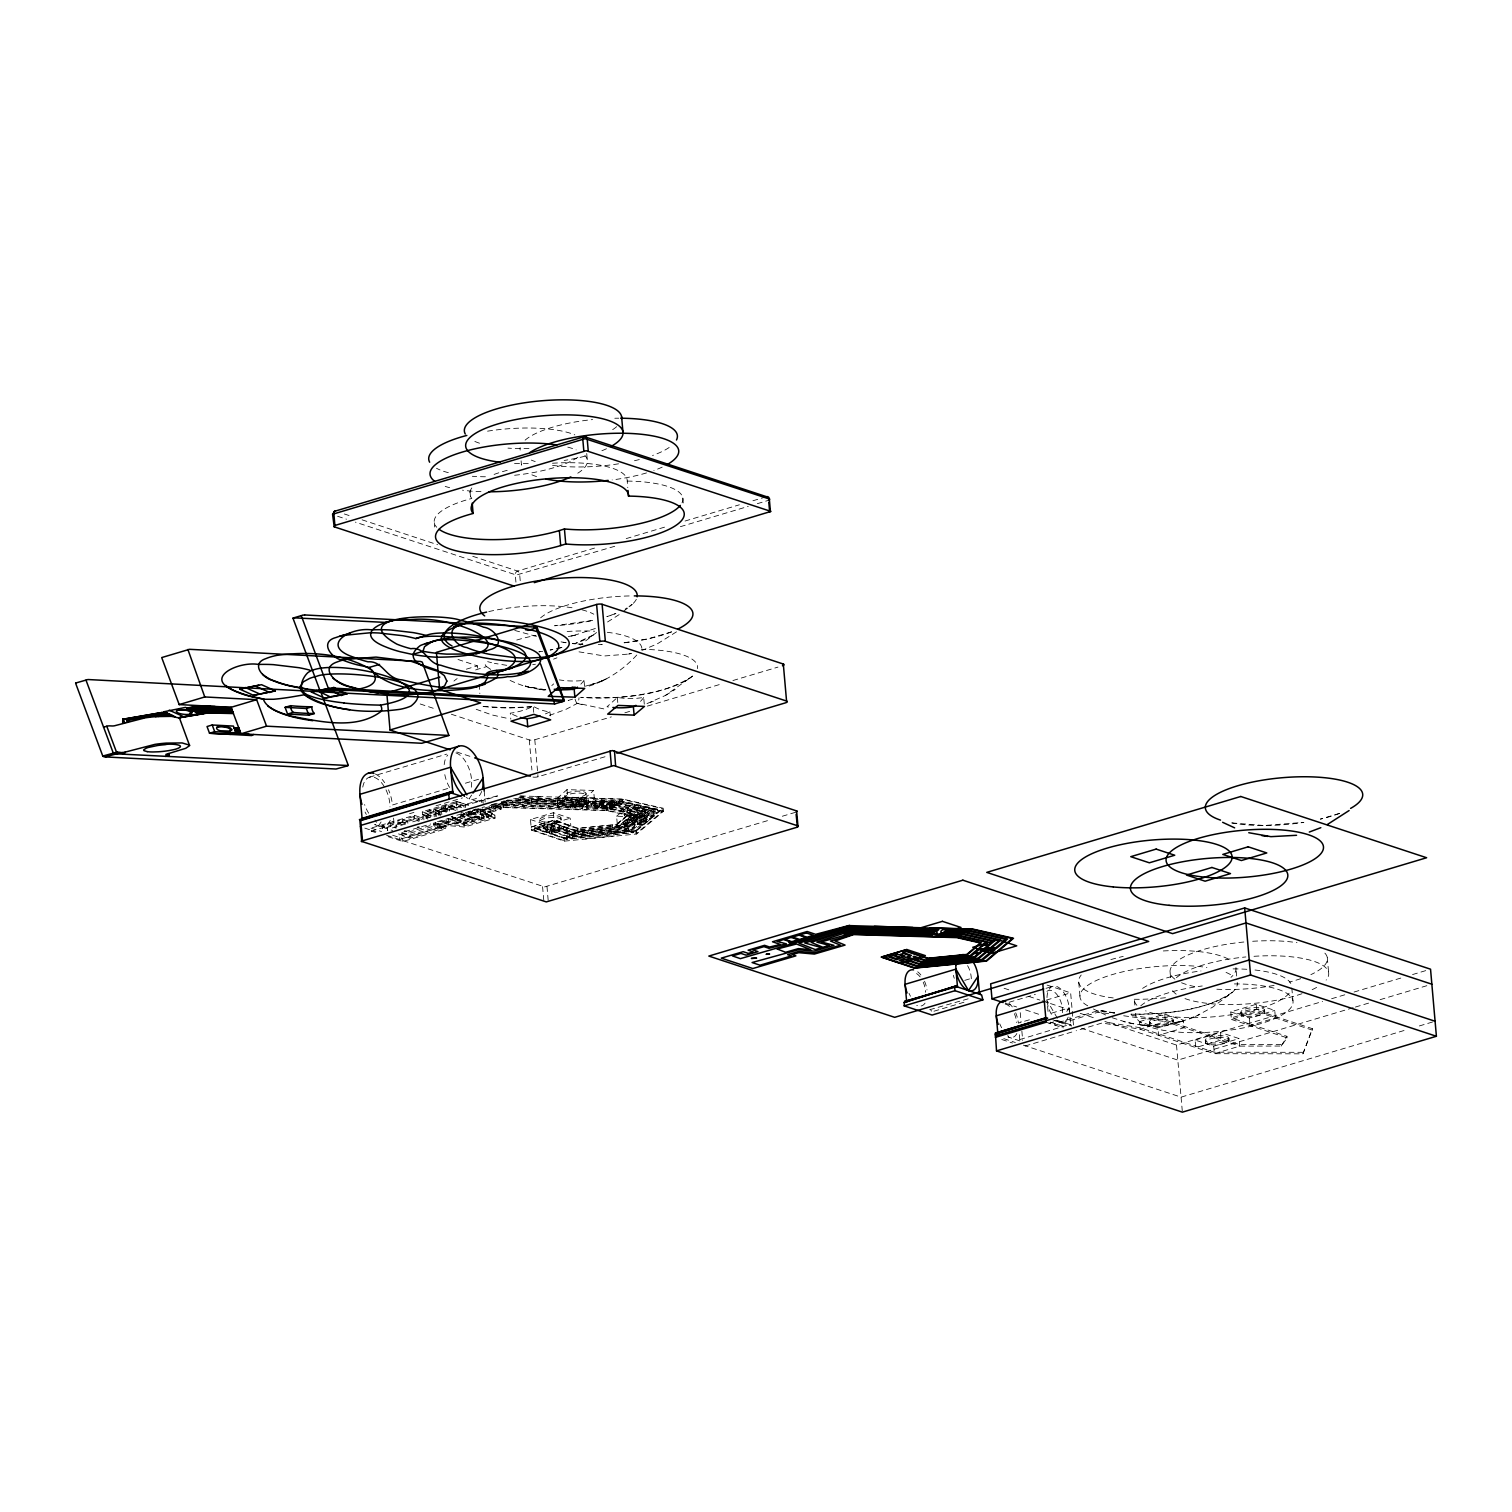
<?xml version="1.0" encoding="UTF-8"?>
<svg xmlns="http://www.w3.org/2000/svg" width="1512" height="1512" viewBox="0 0 1512 1512"><rect width="100%" height="100%" fill="white"/><g stroke="black" fill="none" stroke-linecap="round" stroke-linejoin="round"><path stroke-width="0.75" stroke-dasharray="5 3.75" d="M1195.104 1040.067L1220.505 1032.469L1221.167 1039.991L1195.765 1047.57L1195.104 1040.067L1213.682 1046.191L1214.344 1053.694L1302.947 1053.826L1312.435 1028.708L1256.661 1010.318L1231.259 1017.916L1231.392 1019.409L1287.071 1037.837L1281.25 1046.039L1239.745 1046.115L1214.344 1053.694L1140.01 1029.199L1102.097 1023L1076.185 1030.749M1302.947 1053.826L1312.435 1028.708M381.1 821.98L378.491 825.892L375.014 819.958M471.649 795.028L469.117 798.808L477.244 801.492M1066.773 1011.452L1069.135 1007.899L1049.271 1013.834M1281.25 1046.039L1286.939 1036.325L1231.259 1017.916M644.282 704.176L643.715 697.523L636.873 698.298A95.974 84.407 49.9 0 1 624.059 698.279L617.35 697.505L607.011 706.784L608.561 707.011M641.183 650.16L641.901 649.328A78.964 23.474 -5 0 1 697.523 668.625M636.798 655.017C623.53 669.438 606.841 680.816 587.96 686.448M495.841 807.332L495.577 804.327L502.551 802.267L571.801 804.365L573.199 803.08L573.464 806.085L572.065 807.351L502.816 805.272L495.841 807.332L493.422 806.52L502.135 803.949L512.946 804.327L512.681 801.322L501.871 800.944L502.135 803.949M574.031 804.441L582.29 805.216L502.891 802.853L491.4 806.123L491.665 809.128L503.156 805.858L582.555 808.221L574.295 807.446L574.031 804.441L575.429 803.155L586.165 803.515L586.505 805.367L609.336 806.104L644.433 814.004L644.188 810.999L613.381 803.968L599.357 803.533L599.621 806.539L616.253 807.54M574.295 807.446L575.694 806.161L575.429 803.155M583.519 805.896L584.917 804.611L584.653 801.606L583.254 802.891L583.519 805.896L503.609 804.138L480.249 811.018L480.514 814.023L488.225 816.612L487.96 813.607L480.249 811.018M575.732 801.02L584.974 801.303L586.372 800.018L587.639 807.767L597.92 808.088L599.319 806.803L599.054 803.798L591.173 803.552L590.587 801.247L591.438 806.558L599.319 806.803M515.479 802.267L585.238 804.289L586.637 803.023L506.596 800.717M599.621 806.539L592.855 806.312L592.591 803.307L593.989 802.021L615.705 802.759L648.988 810.319L649.253 813.324L640.502 820.789M616.367 801.039L616.707 805.272L594.707 804.649L594.443 801.643L595.841 800.358L618.673 801.095L655.32 809.374L655.584 812.379L645.529 820.903L641.712 820.77L641.447 817.765L650.5 810.054L650.765 813.059L641.712 820.77M592.855 806.312L594.254 805.027L615.97 805.764L649.253 813.324M594.707 804.649L596.106 803.363L595.841 800.358M586.713 804.422L588.867 802.494L588.603 799.489L586.448 801.436L587.374 804.762L597.656 805.083L599.054 803.798M648.988 810.319L640.237 817.784L634.927 817.519L637.97 814.911L610.508 808.636L599.999 808.296L599.735 805.291L601.133 804.006L612.606 804.365L650.765 813.059M599.999 808.296L601.398 807.011L601.133 804.006M644.433 814.004L636.684 820.638L636.42 817.633L644.188 810.999M557.153 798.412L566.981 789.642L593.63 790.474L594.292 797.977L584.464 806.746L557.815 805.934L557.153 798.412L583.802 799.243L593.63 790.474M557.815 805.934L567.643 797.164L594.292 797.977M590.852 804.252L592.666 802.626L619.863 803.439L657.55 812.02L657.285 809.014L619.599 800.434L592.42 799.621L592.666 802.626M603.156 807.106L631.052 812.757L617.179 824.588L577.376 828.538L556.189 821.413L552.542 822.471L552.806 825.476L556.454 824.399L556.189 821.413M562.842 826.78L567.926 828.5L568.191 831.505L563.107 829.786L562.842 826.78L575.184 830.107L619.769 825.646L627.31 819.296L633.585 818.748L637.78 815.195L633.963 815.062L628.954 817.973L629.068 825.93L625.25 825.798L624.985 822.793L629.03 819.391L646.191 818.446L657.285 809.014M551.408 830.56L554.753 829.559L555.017 832.564L551.672 833.566L551.408 830.56L570.1 836.986L628.179 831.203L636.703 823.851L636.439 820.846L627.915 828.198L574.692 833.641L547.023 824.059L543.677 825.061L543.942 828.047L550.273 830.183L549.914 824.437L575.448 833.112L620.033 828.652L627.574 822.301L633.849 821.753L638.045 818.2L637.724 811.906L610.243 805.631L599.735 805.291M625.25 825.798L629.294 822.396L646.456 821.451L657.55 812.02M539.274 826.346L542.619 825.363L542.884 828.368L539.538 829.351L539.274 826.346L545.605 828.481L548.95 827.499L549.253 833.528L566.603 839.368L633.018 832.772L645.057 822.736L644.792 819.731L639.784 819.561L631.865 820.336L628.803 822.944L624.985 822.793M629.748 825.382L632.111 823.341L645.057 822.736M630.674 810.999L635.796 812.171L636.061 815.176L629.219 820.978L634.227 818.068L638.045 818.2M628.085 823.53L624.021 826.951L624.286 829.956L628.349 826.535L628.085 823.53L624.135 823.36L621.073 825.949L574.428 830.636L569.192 828.86L565.847 829.861L566.112 832.866L572.783 835.115L631.619 829.445L641.542 820.997L641.806 824.002L631.884 832.45L567.435 838.858L534.624 827.801L534.889 830.806L564.77 840.861L564.505 837.875L585.068 835.834M655.32 809.374L645.265 817.897L641.447 817.765M531.392 830.069L564.297 841.144L636.665 834L663.541 811.245L663.277 808.24L636.401 830.995L564.033 838.139L531.128 827.064L554.186 820.26L577.943 828.236L616.518 824.418L630.069 812.908L630.334 815.913L616.783 827.423L578.208 831.241L554.45 823.246L531.392 830.069L530.466 819.542L553.411 812.7L570.175 818.219L570.837 825.741L547.911 832.583L531.128 827.064L554.053 820.203L570.837 825.741M628.954 817.973L631.147 816.102M635.777 830.787L636.042 833.792L662.369 811.453L662.105 808.447L635.777 830.787L584.52 835.909M635.248 820.581L634.662 814.514L637.724 811.906M628.349 826.535L624.38 826.365L621.337 828.954L621.073 825.949M612.398 825.042L612.662 828.047L617.425 827.593L635.796 812.171M613.607 831.241L572.084 835.531L571.819 832.526L624.928 827.253L632.621 820.714L641.542 820.997M613.229 831.43L625.193 830.258L632.885 823.719L636.703 823.851M641.806 824.002L637.988 823.87L628.992 831.487L613.551 832.999M566.603 839.368L566.338 836.363L632.753 829.767L644.792 819.731M616.594 816.215L626.97 807.465L653.411 808.466L654.072 815.989L643.696 824.739L617.255 823.738L616.594 816.215L643.035 817.217L653.411 808.466M617.255 823.738L627.631 814.987L654.072 815.989M638.48 814.647L642.524 811.226L642.789 814.231L638.744 817.652L638.48 814.647L634.662 814.514M554.753 829.559L569.136 834.416L628.727 828.481L637.724 820.865L637.988 823.87M692.572 676.129C660.007 697.278 618.427 698.827 580.702 697.334A78.964 23.474 -5 0 0 692.572 676.129L665.431 695.444L646.777 703.723M596.56 632.507L580.249 645.038M623.624 611.32L632.186 604.346L625.117 609.166M619.164 614.609L605.745 623.133M676.525 631.827L657.531 643.715L642.279 650.311M665.431 695.444L675.221 689.472M545.605 828.481L545.87 831.487L554.053 829.03L559.648 825.59L559.913 828.595L549.253 833.528M546.834 832.715L546.569 829.71L554.791 826.081L555.055 829.086L546.834 832.715L538.234 829.823L534.889 830.806M492.553 813.532L491.305 813.891L491.57 816.896L492.817 816.537L492.553 813.532L484.842 810.923L485.106 813.928L501.228 809.26L500.755 806.198L503.458 804.573L606.614 807.616L630.069 812.908M630.334 815.913L606.879 810.621L503.723 807.578L501.228 809.26M558.174 830.239L561.406 828.368L561.141 825.382L557.909 827.234L558.174 830.239L564.845 832.488L568.191 831.505M563.107 829.786L563.768 826.251M1195.444 1016.48L1212.643 1007.162L1232.261 992.363C1202.853 1012.019 1165.242 1013.891 1130.9 1014.193A78.964 23.474 -5 0 0 1237.213 982.422M601.682 681.156L607.427 678.302L598.771 682.403L585.371 686.183M595.369 628.463L573.691 635.512M1181.156 1021.715L1199.129 1014.779M602.626 680.683L587.847 685.673M478.642 809.09L461.16 815.308L465.224 816.669L464.959 813.664L460.895 812.303M475.959 808.977L472.292 810.451L472.557 813.456L466.906 815.119L466.641 812.114L470.421 811.018M472.557 813.456L502.097 803.571L506.86 803.722M553.581 659.137L556.983 657.814M1189.283 1018.993L1192.684 1017.671M650.311 702.4L653.316 701.284M456.889 815.27L484.539 806.803M398.11 823.397L403.024 821.904L397.864 820.165L398.374 826.402M375.505 832.507L371.29 831.127L371.026 828.122L392.95 821.659L403.288 824.909L402.608 819.882L413.721 816.612L418.729 818.294L436.136 813.815L436.401 816.82M484.01 818.351L464.165 824.116L448.516 822.641L433.604 826.213L433.339 823.208L448.27 819.712L463.9 821.11L483.745 815.346L484.01 818.351L471.253 814.892L470.988 811.887L491.4 806.123M471.253 814.892L500.755 806.198M480.514 814.023L503.874 807.143L607.389 810.243L631.317 815.762L631.052 812.757M594.518 548.081L517.577 571.063L470.931 555.698M626.214 538.612L666.943 526.441M685.049 521.035L739.368 504.8M752.938 500.755L764.259 497.372M614.741 546.286L516.348 575.032L355.377 522.131M680.381 526.686L748.27 506.388M757.323 503.685L768.644 500.302M466.357 669.173L477.414 665.885L477.811 670.496M369.363 777.225L446.626 754.129M451.351 714.231L529.294 739.916A3.95 1.172 -5 0 0 534.794 739.746L611.339 716.877M624.853 712.832L631.6 710.81M647.363 706.104L721.678 683.897M732.923 680.532L777.962 667.094M447.684 788.508L392.421 805.008A27.575 14.988 73.4 0 0 388.527 789.793M465.375 783.216L478.642 779.247M409.506 813.721L413.929 812.398M436.004 805.802L462.502 797.901M532.999 777.073A3.95 1.172 -5 0 0 538.026 776.771L605.575 756.586M395.917 825.136L396.163 828.122L390.946 826.365L382.423 828.878L382.158 825.873L390.682 823.36L395.917 825.136L407.711 821.602L407.975 824.607M392.383 827.933L408.202 823.208M489.831 807.786L490.247 812.492L399.603 839.576L399.187 834.87L489.831 807.786A2.325 1.266 73.4 0 0 489.491 806.501M530.466 819.542L547.25 825.079L570.175 818.219M386.562 835.267L544.641 886.901L768.776 820.279M782.347 816.234L795.917 812.171M964.732 980.362L971.365 978.377M929.672 1009.714L970.477 998.185M934 1011.207L967.132 1001.303M1045.983 988.338L1052.598 986.353M1009.203 1002.248L1035.361 994.423M1046.361 1000.112L1070.647 992.855L1072.065 1009.014M1029.388 1019.787L1018.332 1023.076A18.749 10.187 73.4 0 0 1015.686 1012.738M1049.007 1023.303L1057.738 1020.694A15.8 8.581 73.4 0 1 1054.412 1020.638M1114.287 1012.964L1098.071 1010.696L1054.828 1023.605L1054.96 1025.117L1098.184 1012.189L1109.789 1013.815M1019.787 1039.538L1070.572 1024.229L1071.63 1026.043L1050.859 1019.182M1071.819 1032.053L1023.227 1046.569L1023.095 1045.075L1181.061 1097.145L1405.858 1029.974M1139.349 1021.677L1164.75 1014.098L1183.329 1020.222L1183.991 1027.725L1158.589 1035.323L1157.927 1027.801L1139.349 1021.677L1140.01 1029.199L1165.412 1021.602L1239.745 1046.115L1239.084 1038.593L1220.505 1032.469M1157.927 1027.801L1183.329 1020.222M1312.567 1030.201L1256.793 1011.812L1231.392 1019.409L1230.768 1011.887L1256.188 1004.289L1274.767 1010.413L1275.372 1017.954M1230.768 1011.887L1249.366 1018.011L1274.767 1010.413M1104.856 1021.469L1176.506 1045.075L1322.622 1001.435M1331.618 998.733L1345.113 994.707M1354.091 992.023L1401.303 977.924M1412.548 974.56L1426.043 970.534M1249.838 1024.04L1249.97 1025.533L1275.429 1017.935M1213.682 1046.191L1239.084 1038.593M1353.164 1007.71L1177.829 1060.101L1081.534 1028.368M1355.413 1007.049L1368.908 1003.023M1380.135 999.659L1429.596 984.879M1419.352 1025.949L1435.077 1021.243M572.557 699.149L568.172 700.453A78.964 23.474 -5 0 0 572.141 699.376M422.245 811.755L430.24 814.439L430.485 817.444L422.51 814.741L422.245 811.755L456.907 801.473L465.375 804.327L499.319 795.312M426.932 811.453L433.339 809.563L440.37 811.925L440.635 814.93L433.604 812.568L427.197 814.458L426.932 811.453L436.136 813.815M397.864 820.165L414.326 815.308L419.334 816.99L430.24 814.439M440.068 814.061L434.794 812.303L434.53 809.298L440.956 807.408L447.968 809.77L448.232 812.776M442.354 807.03L448.762 805.14L455.792 807.502L456.057 810.508L449.026 808.145L442.619 810.035L442.354 807.03L449.385 809.392L455.792 807.502M453.524 808.996L450.009 807.805L449.744 804.8L456.17 802.91L463.182 805.272L463.447 808.277M422.51 814.741L457.172 804.478L465.639 807.332L465.375 804.327M371.29 831.127L393.214 824.664L396.654 825.817M398.11 823.171L414.571 818.313L419.599 819.995L419.334 816.99M434.794 812.303L441.22 810.413L446.475 812.171M450.009 807.805L456.435 805.915L461.689 807.692M387.355 827.688L387.715 830.674L387.355 827.688L382.158 825.873M418.729 818.294L418.994 821.299L413.986 819.617L402.872 822.887L406.274 824.04M438.82 815.459L438.556 812.454L440.37 811.925M434.53 809.298L441.561 811.66L447.968 809.77M449.744 804.8L456.775 807.162L463.182 805.272M479.134 801.492L497.353 796.2M412.681 821.866L421.565 819.258M491.551 804.724L497.391 803.004M462.143 814.533L460.612 814.987L460.876 817.992L471.631 820.638L471.366 817.652L462.143 814.533L462.407 817.538M479.323 818.332L468.569 815.686L468.304 812.681L479.058 815.327L479.323 818.332L472.916 820.222L463.693 817.123L463.428 814.117L464.959 813.664M441.409 828.916L437.63 827.631L437.365 824.626L441.145 825.911L441.409 828.916L410.017 838.177L402.116 835.512L401.852 832.507L430.655 824.002M451.483 819.542L460.858 822.698L460.593 819.693L451.219 816.537L451.483 819.542L452.92 819.126L452.655 816.121M402.116 835.512L433.604 826.213M471.366 817.652L464.959 819.542L455.736 816.423L456 819.428L457.531 818.975L457.267 815.97M463.693 817.123L465.224 816.669M401.852 832.507L409.771 835.172L441.145 825.911M463.428 814.117L472.651 817.217L479.058 815.327M388.13 836.665L402.853 841.504L445.908 828.86L445.643 825.854L402.608 838.498L392.08 835.04M470.988 811.887L482.99 815.081L483.254 818.087M486.732 813.985L490.228 815.157L490.493 818.162L486.977 816.99L486.732 813.985L487.96 813.607M456 819.428L465.224 822.547L471.631 820.638M486.977 816.99L488.225 816.612M662.369 811.453L622.226 802.305L581.515 801.058L581.251 798.053L621.961 799.3L662.105 808.447M581.515 801.058L513.116 798.997M534.624 827.801L537.97 826.818L569.4 837.421L569.136 834.416M549.914 824.437L553.26 823.435L577.641 831.543L624.021 826.951M543.942 828.047L547.287 827.064L547.023 824.059M553.354 826.195L550.009 827.177L543.677 825.061M553.524 826.44L550.16 827.442L555.055 829.086M559.421 831.279L556.057 832.261L555.811 829.256L559.157 828.274L559.421 831.279L572.084 835.531M567.926 828.5L564.581 829.483L564.845 832.488M566.112 832.866L569.457 831.865L569.192 828.86M438.556 812.454L477.263 802.04M489.869 805.575L497.713 803.288M437.365 824.626L448.44 821.413L464.071 822.793L490.228 815.157M437.63 827.631L448.705 824.418L464.335 825.798L490.493 818.162M442.109 827.574L448.78 825.646L464.411 827.045L495.085 818.087L494.821 815.081L464.146 824.04L448.535 822.717L441.844 824.569L442.109 827.574L445.908 828.86M437.497 821.659L448.138 818.578L460.593 819.693M434.246 824.815L448.402 821.583M549.461 715.403L566.036 709.317L577.565 703.25L604.932 709.147M1183.896 1020.846L1165.506 1024.966L1148.685 1025.627M1176.166 1022.944L1180.948 1021.677M471.839 487.941A78.964 23.474 -5 0 0 471.801 498.431L466.433 499.943A78.964 23.474 -5 0 0 436.741 527.272M557.059 648.591L563.485 647.042A78.964 23.474 -5 0 1 550.122 650.028L554.734 649.064M568.323 636.533L572.651 635.72M579.001 651.842L604.327 655.981L628.349 654.091M629.389 653.883L631.392 653.449L626.8 654.413M1171.157 1024.059L1172.726 1023.737M571.082 636.061L575.675 635.097M532.697 664.694L535.456 664.222M425.534 817.992L429.446 817.501M584.539 686.391L584.01 680.362L579.568 680.797A96.39 85.485 48.3 0 1 559.364 679.89M417.747 826.705L419.618 827.083L417.69 827.688M583.878 830.976L572.519 832.11L572.783 835.115M613.324 829.634L569.854 833.981L555.811 829.256M585.333 838.839L614.363 835.928M584.558 834.17L567.17 835.852L567.435 838.858M518.862 797.391L588.603 799.489M507.37 800.037L588.867 802.494M598.223 644.584L602.211 644.528A78.964 23.474 -5 0 1 598.204 644.622M404.46 830.523L406.596 831.241L401.493 831.638M1281.137 1044.546L1239.613 1044.603L1165.279 1020.109L1128.198 1014.911M1302.815 1052.314L1214.212 1052.201L1139.878 1027.688L1106.425 1022.225M577.093 806.312L612.87 807.37L642.789 814.231M535.04 796.635L540.54 796.786M535.305 799.64L540.805 799.791M650.5 810.054L616.442 802.267L594.443 801.643M655.584 812.379L618.937 804.1L592.591 803.307M586.372 800.018L516.537 797.958M584.653 801.606L514.817 799.564M584.917 804.611L501.285 801.851M520.506 795.955L622.49 799.054L663.277 808.24M519.561 796.181L524.04 796.314M581.345 798.015L562.615 797.448L562.823 800.434M513.702 798.733L622.755 802.059L663.541 811.245M567.945 806.009L586.429 806.52L586.75 808.372L609.601 809.109L636.061 815.176M506.766 800.68L579.776 802.815M501.625 802.154L515.082 802.57M582.857 644.358L572.311 643.564A78.964 23.474 -5 0 0 582.819 644.377M1145.472 1025.457L1150.556 1025.684M545.435 689.755L525.25 686.108L544.83 690.322M506.766 665.337L494.405 663.352M1142.467 1025.193L1127.253 1022.547L1112.189 1017.727M1123.681 1015.762L1165.412 1021.602L1164.75 1014.098M536.458 636.401L512.114 629.71M1231.94 822.925L1264.013 825.514L1303.854 822.358A78.964 23.474 -5 0 1 1231.883 822.944M506.123 718.087L491.873 714.911L474.976 708.845M634.775 809.468L642.524 811.226M1133.66 1023.926L1123.359 1021.507M487.658 661.651L491.551 662.691M525.25 686.108L530.126 687.506M542.581 886.693L543.904 901.719M577.244 703.288L584.672 705.48M344.32 513.967L350.992 516.159M362.086 519.826L437.611 544.717M337.611 516.272L346.494 519.202M457.985 659.478L477.414 665.885M420.185 703.968L435.777 709.109M456.813 752.012L472.405 757.134M1047.06 985.087L1070.647 992.855M455.698 801.114L468.644 805.386M479.455 808.939L490.247 812.492M1004.081 988.262L1010.81 990.473M1028.727 996.37L1039.916 1000.075M1042.165 1000.812L1069.022 1009.657M1080.229 1013.342L1095.898 1018.521M1005.404 1003.269L1016.593 1006.973M1025.552 1009.922L1041.239 1015.081M1056.907 1020.26L1072.575 1025.419M1050.424 1022.15L1063.163 1026.251M1046.153 1022.207L1063.427 1027.895M374.428 824.55L392.685 830.579M1019.901 1040.918L1008.863 1037.27L1006.501 1033.244M371.026 828.122L381.553 831.581M364.789 828.103L375.997 831.789M1003.779 1038.612L1015.365 1042.524M1001.776 1039.5L1012.492 1043.034M552.542 822.471L561.141 825.382M481.496 799.659L481.837 802.683M482.876 800.415L483.216 803.439M542.619 825.363L553.619 829.2L553.26 823.435M491.305 813.891L494.821 815.081M485.106 813.928L492.817 816.537M491.57 816.896L495.085 818.087M445.057 804.97L445.378 807.994M442.619 810.035L449.65 812.398L449.385 809.392M429.899 809.487L430.164 812.492M451.086 816.801L457.531 818.975M427.197 814.458L432.47 816.234M441.844 824.569L445.643 825.854M402.608 819.882L407.711 821.602M930.73 1010.054L931.619 1011.15M1105.65 1015.006L1093.422 1008.976M1057.379 1018.2L1047.079 1000.623L1048.307 1014.628M1327.29 957.625L1328.613 972.651M1291.815 987.922L1292.949 1000.793M1286.939 1036.325L1287.071 1037.837M1264.561 1010.016L1264.731 1011.906M1256.188 1004.289L1256.793 1011.812M1249.366 1018.011L1250.027 1025.514M1240.993 1012.284L1241.144 1014.155M1236.665 975.996L1235.909 967.415A78.964 23.474 -5 0 1 1230.976 977.357M1228.878 1038.196L1229.048 1040.086M1205.31 1040.445L1205.48 1042.335M1170.137 972.632L1170.704 979.077M1176.506 1045.075L1182.384 1112.152M1173.123 1019.825L1173.293 1021.696M1149.555 1022.074L1149.725 1023.945M1134.472 1000.774L1134.851 1005.064M1098.071 1010.696L1098.184 1012.189M1078.755 982.422L1080.078 997.447M1072.273 1011.32L1073.482 1025.174M1069.135 1007.899L1069.759 1014.892M1069.967 1017.236L1070.704 1025.722M1020.26 1012.662L1021.054 1021.885M1021.866 1031.127L1022.679 1040.351M1019.353 1034.737L1019.768 1039.406M682.819 497.958L683.386 504.384M552.485 463.239A78.964 23.474 -5 0 1 627.215 481.081L627.782 487.658M645.662 811.49A10.697 3.175 -5 0 1 629.71 815.535A10.697 3.175 -5 0 1 629.653 810.016A10.697 3.175 -5 0 1 645.662 811.49L645.813 813.361A10.697 3.175 -5 0 1 629.861 817.425A10.697 3.175 -5 0 1 629.805 811.887A10.697 3.175 -5 0 1 645.813 813.361M646.342 818.313L646.607 821.318M646.191 818.446L646.456 821.451M645.529 820.903L644.868 814.798M644.282 814.363L644.547 817.368M644.093 815.516L644.358 818.521M643.828 820.506L644.093 823.511M643.035 817.217L643.696 824.739M640.237 817.784L640.653 821.262M639.822 814.684L640.086 817.69M638.669 805.575L638.933 808.58M639.784 819.561L640.048 822.566M639.066 815.384L639.311 818.389M637.081 815.743L637.346 818.748M634.643 804.781L634.908 807.767M636.401 830.995L636.665 834M633.963 815.062L634.227 818.068M633.263 815.611L633.849 821.753M633.925 823.038L634.189 826.024M632.621 820.714L632.885 823.719M632.753 829.767L633.018 832.772M631.865 820.336L632.111 823.341M630.75 817.784L631.014 820.789M631.619 829.445L631.884 832.45M628.803 822.944L629.068 825.93M617.35 697.505L617.86 703.42M626.97 807.465L627.631 814.987M628.727 828.481L628.992 831.487M627.31 819.296L627.574 822.301M627.915 828.198L628.179 831.203M625.684 822.245L625.949 825.25M624.343 813.21L624.513 815.081M622.49 799.054L622.755 802.059M624.928 827.253L625.193 830.258M621.961 799.3L622.226 802.305M624.135 823.36L624.38 826.365M623.794 822.282L624.059 825.287M619.599 800.434L619.863 803.439M618.673 801.095L618.937 804.1M619.769 825.646L620.033 828.652M586.732 453.468L587.299 459.913M615.705 802.759L615.97 805.764M617.179 824.588L617.425 827.593M614.628 802.21L614.874 805.216M616.518 824.418L616.783 827.423M613.948 802.702L614.212 805.707M613.381 803.968L613.645 806.973M612.606 804.365L612.87 807.37M611.472 804.346L611.736 807.351M610.791 806.425L611.056 809.43M610.243 805.631L610.508 808.636M609.601 805.594L609.865 808.599M609.336 806.104L609.601 809.109M607.918 807.446L608.183 810.451M607.125 807.238L607.389 810.243M606.463 804.176L606.728 807.181M606.614 807.616L606.879 810.621M603.553 801.851L603.817 804.856M601.984 799.886L602.248 802.891M601.682 803.59L601.927 806.595M601.171 798.638L601.436 801.643M600.755 802.248L601.02 805.253M597.656 805.083L597.92 808.088M593.989 802.021L594.254 805.027M591.173 803.552L591.438 806.558M588.262 799.508L588.527 802.494M586.845 799.432L587.11 802.437M587.374 804.762L587.639 807.767M586.051 793.516A10.697 3.175 -5 0 1 570.289 797.656A10.697 3.175 -5 0 1 569.854 792.156A10.697 3.175 -5 0 1 586.051 793.516L586.202 795.407A10.697 3.175 -5 0 1 570.44 799.527A10.697 3.175 -5 0 1 570.024 794.046A10.697 3.175 -5 0 1 586.202 795.407M586.165 803.515L586.75 808.372M584.974 801.303L585.238 804.289M583.802 799.243L584.464 806.746M582.158 804.686L582.555 808.221M576.393 802.702L576.658 805.707M577.943 828.236L578.208 831.241M577.376 828.538L577.641 831.543M575.032 805.008L575.297 808.013M573.691 802.759L573.955 805.764M575.184 830.107L575.448 833.112M574.428 830.636L574.692 833.641M571.801 804.365L572.065 807.351M570.156 804.894L570.421 807.899M566.981 789.642L567.643 797.164M569.854 833.981L570.1 836.986M564.751 795.369L564.902 797.24M564.033 838.139L564.297 841.144M560.971 817.86L561.122 819.75M534.265 706.898A96.598 52.504 73.4 0 0 549.99 711.85L550.33 715.856M554.186 820.26L554.45 823.246M553.411 812.7L554.053 820.203M554.053 829.03L554.318 832.035M521.092 460.82L521.47 465.11A78.964 23.474 -5 0 1 521.47 462.691M550.878 828.444L551.143 831.449M547.25 825.079L547.911 832.583M533.736 712.341L533.207 706.312A96.598 75.827 -71.8 0 1 510.281 713.173L510.81 719.183M534.794 739.746L538.026 776.771M520.222 580.702L519.693 574.692A3.156 1.72 73.4 0 0 517.577 571.063A3.156 2.476 -71.8 0 0 515.29 574.843L515.989 582.838M546.985 886.561L548.289 901.568M538.234 796.748L538.499 799.753M539.689 819.901L539.86 821.772M537.97 826.818L538.234 829.823M529.294 739.916L531.922 770.005M531.714 799.753L531.978 802.759M503.609 804.138L503.723 807.578M502.551 802.267L503.156 805.858M500.472 806.406L500.737 809.411M499.111 805.461L499.376 808.466M496.106 804.875L496.371 807.88M495.652 807.748L495.917 810.734M493.876 806.954L494.14 809.959M479.039 684.388L479.852 693.649M484.199 791.041L485.163 801.946M485.068 809.563L485.333 812.568M482.593 808.731L482.857 811.736M481.648 815.478L481.912 818.483M477.868 810.167L478.132 813.154M477.395 809.997L477.66 813.002M472.651 817.217L472.916 820.222M469.835 812.227L470.1 815.233M464.959 819.542L465.224 822.547M463.9 821.11L464.411 827.045M434.322 522.755L434.7 527.045M456.907 801.473L457.172 804.478M456.17 802.91L456.435 805.915M456.775 807.162L457.04 810.167M448.762 805.14L449.026 808.145M448.138 818.578L448.78 825.646M441.693 805.953L441.958 808.958M441.561 811.66L441.825 814.666M440.956 807.408L441.22 810.413M439.897 812.965L440.162 815.97M435.097 813.475L435.361 816.48M435.361 822.263L435.626 825.268M433.339 809.563L433.604 812.568M433.963 813.815L434.227 816.82M434.643 823.662L434.908 826.667M427.556 816.31L427.82 819.315M426.214 815.611L426.478 818.616M423.643 816.82L423.908 819.806M422.207 816.14L422.472 819.145M414.326 815.308L414.571 818.313M413.721 816.612L413.986 819.617M409.771 835.172L410.017 838.177M402.608 838.498L402.853 841.504M393.574 818.124L394.33 826.856M392.95 821.659L393.214 824.664M390.682 823.36L390.946 826.365M470.062 491.608L470.553 498.563M662.199 467.113A78.964 23.474 -5 0 1 653.845 470.515M646.512 472.916A78.964 23.474 -5 0 1 612.152 479.928M536.552 476.582A78.964 23.474 -5 0 1 529.143 473.483M669.173 447.476A78.964 23.474 -5 0 1 652.522 455.509M639.311 459.553A78.964 23.474 -5 0 1 632.866 461.103M618.559 463.806A78.964 23.474 -5 0 1 550.462 465.053M535.229 461.557A78.964 23.474 -5 0 1 531.317 460.102M520.166 450.085A78.964 23.474 -5 0 1 520.147 447.665M525.099 440.162A78.964 23.474 -5 0 1 592.61 419.58M614.798 418.238A78.964 23.474 -5 0 1 618.748 418.2M584.861 455.395A78.964 23.474 -5 0 1 575.297 474.655M480.986 491.665A78.964 23.474 -5 0 1 462.502 490.172M449.631 487.677A78.964 23.474 -5 0 1 445.208 486.392M567.794 447.136A78.964 23.474 -5 0 1 576.129 449.896M577.83 457.285A78.964 23.474 -5 0 1 511.528 475.581M485.428 476.771A78.964 23.474 -5 0 1 472.33 476.28M448.327 472.67A78.964 23.474 -5 0 1 436.495 468.266M487.563 431.166A78.964 23.474 -5 0 1 574.825 434.87M606.482 448.743A78.964 23.474 -5 0 1 601.587 450.86M584.917 456.208A78.964 23.474 -5 0 1 564.165 460.461M528.274 463.598A78.964 23.474 -5 0 1 511.075 463.258M616.669 426.667A78.964 23.474 -5 0 1 609.601 431.487M528.973 448.535A78.964 23.474 -5 0 1 507.956 448.119M479.512 443.205A78.964 23.474 -5 0 1 472.122 440.105M494.084 474.428A78.964 23.474 -5 0 1 507.956 470.137M627.215 481.081A78.964 23.474 -5 0 1 682.006 502.872M925.06 1003.117A18.749 10.187 73.4 0 1 916.726 1005.367M917.689 971.8A18.749 10.187 73.4 0 1 920.884 975.013M924.531 981.231A18.749 10.187 73.4 0 1 927.007 989.963M954.28 978.283A15.8 8.581 73.4 0 1 953.373 975.297M967.585 965.658A15.8 8.581 73.4 0 1 971.233 981.175M910.507 996.238A15.8 8.581 73.4 0 1 909.033 993.327M916.555 973.577A15.8 8.581 73.4 0 1 920.128 976.884M923.208 982.138A15.8 8.581 73.4 0 1 925.533 992.269M1087.733 1005.801A78.964 23.474 -5 0 1 1109.184 975.542A78.964 23.474 -5 0 1 1206.897 967.472M1226.043 972.405A78.964 23.474 -5 0 1 1232.469 975.901M1165.468 997.712A78.964 23.474 -5 0 1 1131.505 999.224M1113.229 997.939A78.964 23.474 -5 0 1 1081.231 974.994M1110.866 959.61A78.964 23.474 -5 0 1 1123.208 956.397M1163.314 950.953A78.964 23.474 -5 0 1 1231.184 960.895M1234.378 983.915A78.964 23.474 -5 0 1 1291.664 1006.557A78.964 23.474 -5 0 1 1205.007 1032.45A78.964 23.474 -5 0 1 1135.777 1013.38M1140.728 1005.858A78.964 23.474 -5 0 1 1202.248 985.975M1289.15 993.214A78.964 23.474 -5 0 1 1224.21 1015.724A78.964 23.474 -5 0 1 1145.623 1010.81M1136.892 1005.291A78.964 23.474 -5 0 1 1134.454 998.355M1142.599 988.394A78.964 23.474 -5 0 1 1200.944 970.969M1233.074 968.89A78.964 23.474 -5 0 1 1248.118 969.381M1254.998 970.005A78.964 23.474 -5 0 1 1290.794 983.462M1253.996 956.302A78.964 23.474 -5 0 1 1326.137 980.078M1316.612 987.412A78.964 23.474 -5 0 1 1308.976 991.059M1302.021 993.705A78.964 23.474 -5 0 1 1182.611 997.674M1176.185 994.178A78.964 23.474 -5 0 1 1171.46 987.657M1176.393 977.716A78.964 23.474 -5 0 1 1245.888 956.945M1324.871 953.127A78.964 23.474 -5 0 1 1310.866 974.635M1300.698 978.68A78.964 23.474 -5 0 1 1289.282 982.082M1274.087 985.408A78.964 23.474 -5 0 1 1213.645 989.018M1194.726 986.58A78.964 23.474 -5 0 1 1181.288 982.649M1174.881 979.152A78.964 23.474 -5 0 1 1244.584 941.938M1252.673 941.277A78.964 23.474 -5 0 1 1296.994 942.675M1016.858 1033.509A18.749 10.187 73.4 0 1 1007.861 1036.873M1008.844 1003.307A18.749 10.187 73.4 0 1 1013.04 1007.899M1068.19 1017.066A18.749 10.187 73.4 0 1 1056.586 1020.411M1051.426 1014.306A18.749 10.187 73.4 0 1 1053.354 986.164A18.749 10.187 73.4 0 1 1069.249 1011.093M1046.909 991.362A15.8 8.581 73.4 0 1 1057.549 995.331A15.8 8.581 73.4 0 1 1062.388 1012.681M1001.662 1027.744A15.8 8.581 73.4 0 1 999.772 1023.813M1005.159 1004.062A15.8 8.581 73.4 0 1 1010.413 1007.351M1014.363 1013.626A15.8 8.581 73.4 0 1 1016.612 1022.547M390.247 820.355A27.575 14.988 73.4 0 1 375.505 824.494M366.339 814.439A27.575 14.988 73.4 0 1 365.053 812.038M375.373 774.012A27.575 14.988 73.4 0 1 384.653 782.668M481.666 791.419A27.575 14.988 73.4 0 1 466.131 797.41M398.866 833.584A2.325 1.266 73.4 0 1 399.187 834.87M449.574 787.468A23.228 12.625 73.4 0 1 444.433 772.519M444.188 764.618A23.228 12.625 73.4 0 1 447.76 755.036M455.944 752.919A23.228 12.625 73.4 0 1 471.29 787.355M368.701 813.191A23.228 12.625 73.4 0 1 364.581 804.554M362.767 787.109A23.228 12.625 73.4 0 1 377.792 779.209A23.228 12.625 73.4 0 1 390.001 806.917M584.01 680.362A96.39 34.096 -88.2 0 1 580.173 684.823M553.657 683.878A96.39 34.096 -88.2 0 1 551.785 685.56M643.715 697.523A96.673 35.948 -87.8 0 1 638.688 703.137M549.99 711.85A96.598 75.827 -71.8 0 1 544.339 714.307M517.18 716.386A96.598 52.504 73.4 0 1 510.281 713.173M575.07 699.13A99.962 6.294 83.9 0 0 577.263 703.439A133.245 8.373 83.9 0 0 579.039 697.769M453.959 681.062A78.964 23.474 -5 0 1 457.153 678.605M475.618 669.948A78.964 23.474 -5 0 1 481.137 668.191L486.505 666.679A78.964 23.474 -5 0 1 484.539 661.632M510.111 680.438A133.264 115.933 51.7 0 0 521.451 685.125A99.962 86.959 51.7 0 0 545.889 689.869M490.682 669.4A133.264 115.933 51.7 0 1 486.58 666.527M516.764 640.03A78.964 23.474 -5 0 1 536.023 635.399M567.17 631.487A78.964 23.474 -5 0 1 594.67 631.222M607.333 632.299A78.964 23.474 -5 0 1 641.901 649.328M636.306 599.319A78.964 23.474 -5 0 1 628.992 606.803M540.616 617.841A78.964 23.474 -5 0 1 632.299 595.898M488.792 611.566A78.964 23.474 -5 0 1 575.051 608.278M581.988 609.808A78.964 23.474 -5 0 1 593.819 614.212M593.365 634.964L574.9 643.621A78.964 23.474 -5 0 0 593.365 634.964M615.8 613.513L606.86 616.631A78.964 23.474 -5 0 0 615.8 613.513M671.498 631.884L648.402 638.782L622.377 643.035A78.964 23.474 -5 0 0 671.498 631.884M1339.519 813.399L1320.297 819.126A78.964 23.474 -5 0 0 1339.556 813.399M592.685 620.43L554.602 625.76A78.964 23.474 -5 0 0 592.685 620.43M542.751 651.294L538.877 651.842A78.964 23.474 -5 0 0 542.751 651.294M531.733 706.709L507.578 707.881L481.44 706.236A78.964 23.474 -5 0 0 531.733 706.709M1147.816 1025.552L1139.689 1024.834L1147.816 1025.552M1114.571 1012.927L1099.545 1010.205A78.964 23.474 -5 0 0 1114.533 1012.964M565.998 642.732L560.272 641.731A78.964 23.474 -5 0 0 565.998 642.732M544.547 822.018A10.697 3.175 -5 0 0 560.971 818.2A10.697 3.175 -5 0 0 545.473 816.423A10.697 3.175 -5 0 0 544.547 822.018M544.698 823.908A10.697 3.175 -5 0 0 561.122 820.071A10.697 3.175 -5 0 0 545.624 818.313A10.697 3.175 -5 0 0 544.698 823.908M1154.941 1024.437A11.85 3.515 -5 0 0 1173.123 1020.184A11.85 3.515 -5 0 0 1155.962 1018.237A11.85 3.515 -5 0 0 1154.941 1024.437M1155.092 1026.308A11.85 3.515 -5 0 0 1173.293 1022.074A11.85 3.515 -5 0 0 1156.132 1020.109A11.85 3.515 -5 0 0 1155.092 1026.308M1246.361 1014.628A11.85 3.515 -5 0 0 1264.561 1010.394A11.85 3.515 -5 0 0 1247.4 1008.428A11.85 3.515 -5 0 0 1246.361 1014.628M1246.531 1016.499A11.85 3.515 -5 0 0 1264.731 1012.265A11.85 3.515 -5 0 0 1247.551 1010.318A11.85 3.515 -5 0 0 1246.531 1016.499M1210.696 1042.807A11.85 3.515 -5 0 0 1228.878 1038.574A11.85 3.515 -5 0 0 1211.717 1036.608A11.85 3.515 -5 0 0 1210.696 1042.807M1210.847 1044.679A11.85 3.515 -5 0 0 1229.048 1040.445A11.85 3.515 -5 0 0 1211.887 1038.479A11.85 3.515 -5 0 0 1210.847 1044.679"/><path stroke-width="1.5" d="M122.68 723.379L122.774 718.994M103.534 727.196L106.785 726.232A3.364 1.002 -5 0 1 110.017 725.873L112.001 725.968A3.364 1.002 -5 0 0 115.233 725.59L145.095 717.86A47.344 14.08 -5 0 1 156.303 716.593L171.385 716.367L179.096 717.973A9.393 2.797 -5 0 1 179.701 718.654L189.605 745.643L185.749 748.308L165.847 754.393L169.117 755.187L165.318 756.435M525.496 629.748L525.93 629.786A5.008 1.493 -5 0 1 527.934 630.409L537.195 627.669L564.354 700.491M75.638 683.046L87.961 679.531L318.919 691.645A5.008 1.493 -5 0 1 320.922 692.269L348.27 765.299M293.026 618.087L301.323 615.611M348.232 765.526L115.347 753.789A5.008 1.493 -5 0 1 113.324 753.165L85.995 680.154M472.935 793.12L483.065 777.924L484.199 791.041M906.312 1001.681L957.361 985.446L956.888 986.656L904.63 1001.454L955.508 986.297L981.609 994.915L982.876 999.886L932.072 1015.062L904.195 1005.877L904.535 1001.454M496.692 677.641C469.306 695.463 431.903 686.92 402.041 679.871C385.711 679.058 383.368 660.612 368.021 661.821A136.099 40.465 -5 0 1 354.167 657.38C318.578 645.87 350.123 626.781 371.536 629.88A59.44 17.671 -5 0 1 391.835 630.107L413.154 632.602A127.291 37.857 -5 0 1 426.195 635.475C448.421 625.08 577.452 648.591 503.08 670.591M343.885 703.004A166.093 49.386 -5 0 0 380.57 705.121C468.077 689.434 330.844 653.789 307.541 672.934C302.06 678.378 297.788 689.17 306.01 694.254M563.503 701.303L564.316 700.623M574.862 697.164L584.709 688.395L558.06 687.582L548.213 696.333L574.862 697.164L574.163 689.132L575.883 688.225A96.39 34.096 -88.2 0 0 577.49 687.128M634.114 715.138L644.49 706.406L618.03 705.405L607.654 714.136L634.114 715.138L633.377 706.803A97.392 85.655 49.9 0 1 619.032 707.805L612.87 707.484M1349.101 810.545L1327.29 824.569M236.987 728.406L238.669 727.631M238.801 727.99L234.247 728.255M253.657 734.492L251.654 735.569L209.525 733.244L207.031 726.535L212.209 724.985L233.434 726.1L235.929 732.81L230.75 734.36L209.525 733.244L214.723 731.695L235.929 732.81M249.045 734.265L233.831 733.433M189.983 714.118A3.61 1.077 -5 0 0 191.344 713.664L192.289 712.549L190.833 711.056A18.163 5.405 -5 0 0 187.318 709.903L178.567 709.657A3.61 1.077 -5 0 0 177.206 710.111L176.261 711.226L177.717 712.719A18.163 5.405 -5 0 0 181.232 713.891C183.254 714.363 193.026 715.762 190.058 711.755A17.785 5.292 -5 0 0 186.014 710.281M1320.826 827.688L1309.297 832.054M187.904 649.48L204.763 696.956L256.662 699.678L266.547 726.176L448.894 735.437L422.302 662.237A6.445 1.928 -5 0 0 420.223 661.462L189.491 649.309L161.708 657.569L179.191 704.592L231.09 707.314L256.662 699.678M563.239 701.398L554.715 703.949L540.559 663.957M768.852 500.245L769.74 499.13L585.125 438.688L332.564 514.25L334.209 526.819L514.118 586.127M796.144 812.095L797.107 811.075L612.417 750.557L361.122 825.306L360.442 826.667M797.467 827.121L798.336 826.024L613.721 765.582L361.16 841.239L546.286 901.908L797.467 827.121L796.106 814.325M563.806 700.888L535.588 627.064L536.514 627.234M463.938 623.908C390.285 646.682 518.332 669.098 540.88 659.005A26.781 7.957 -5 0 0 546.493 657.625C621.13 635.928 489.831 611.094 467.095 623.057A26.441 7.862 -5 0 0 460.498 625.08C443.507 629.049 454.923 646.059 466.773 647.59A136.042 40.465 -5 0 0 480.703 652.239A129.711 38.575 -5 0 0 489.737 654.337L515.157 657.663A65.337 19.429 -5 0 0 528.746 658.041L540.124 657.493A30.013 8.921 -5 0 0 556.964 654.564M412.7 654.394A96.844 28.804 -5 0 0 436.401 657.229C542.978 656.548 459.686 613.381 409.374 619.825C390.776 616.764 347.382 632.243 386.448 647.212A136.118 40.484 -5 0 0 400.472 651.804L412.587 654.45L422.963 651.351L424.532 646.663L430.75 642.411A26.63 7.919 -5 0 1 441.409 639.217C464.713 635.153 488.83 637.251 511.68 642.883A136.231 40.503 -5 0 1 525.193 647.363C560.593 657.814 527.272 677.924 507.333 676.639C492.383 681.61 384.842 671.952 420.393 645.511A26.63 7.919 -5 0 1 431.052 642.317C442.638 632.829 570.194 650.179 518.2 674.352M680.343 505.386A78.964 23.474 -5 0 1 564.43 528.954L559.364 530.58A78.964 23.474 -5 0 1 439.066 529.294M565.753 543.98L560.668 545.586A78.964 23.474 -5 0 1 450.708 549.253A78.964 23.474 -5 0 1 467.756 514.968L473.105 513.456A78.964 23.474 -5 0 1 541.485 479.342A78.964 23.474 -5 0 1 628.519 496.106A78.964 23.474 -5 0 1 677.622 524.192A78.964 23.474 -5 0 1 565.753 543.98L564.43 528.954M503.742 670.402C552.258 646.096 433.226 629.937 415.838 638.574A127.291 37.857 -5 0 0 402.797 635.702L379.21 633.018A66.15 19.675 -5 0 0 370.383 632.753L342.808 635.437A26.441 7.862 -5 0 0 336.231 637.44C318.578 641.787 331.676 659.251 343.791 660.479A136.099 40.465 -5 0 0 357.645 664.921L369.174 667.416L379.569 664.411M534.322 582.649L770.969 511.415L586.183 450.708L334.889 525.458L334.209 526.819M423.076 651.294A96.844 28.804 -5 0 0 446.777 654.129L466.565 654.034L483.216 651.672A26.441 7.862 -5 0 0 489.793 649.669C506.803 645.681 495.388 628.671 483.519 627.159A136.042 40.465 -5 0 0 469.608 622.509A129.711 38.575 -5 0 0 460.574 620.392C445.454 613.607 343.186 613.777 396.824 644.112A136.118 40.484 -5 0 0 410.848 648.705C425.571 646.38 427.045 663.636 440.842 665.261C468.758 674.579 499.697 678.17 528.576 671.252M546.493 657.625C599.413 632.413 464.789 615.025 453.562 627.007M334.889 525.458L333.85 513.437A3.156 1.72 73.4 0 1 335.437 511.037L584.388 436.666L766.527 496.692A3.156 2.476 -71.8 0 1 769.324 498.941L770.364 510.962M339.671 636.268L350.047 633.169M383.084 623.303L393.441 620.203M122.774 719.334L161.935 712.511M126.762 720.506L167.511 713.286M179.191 704.592L204.763 696.956M194.141 715.157L199.338 713.607L185.522 707.389L164.033 711.736L175.165 716.764M239.69 689.113L261.538 684.69L275.354 690.889L253.506 695.331L239.69 689.113L258.798 685.201M415.838 638.574L426.195 635.475M196.05 706.709L209.884 706.198M189.586 709.222L199.452 707.257L231.166 707.522M192.364 710.47L201.757 708.693L231.714 708.958M192.496 710.527L200.624 708.882M198.544 709.506L201.757 708.693M196.106 711.887L204.252 710.356L232.319 710.602M232.205 710.281L202.57 710.659M425.269 643.734L435.645 640.634M178.624 717.709L199.338 713.607M253.506 695.331L275.354 690.889M197.675 712.587L195.218 711.755L199.867 710.697M197.77 712.908L204.838 712.001M203.232 712.039L232.697 711.604M203.024 713.702L207.56 712.662L233.283 713.21M206.917 713.135L208.429 712.681M616.839 753.222L785.711 702.778A3.95 1.172 -5 0 0 786.561 701.058L783.31 664.033L602.116 604.309A3.95 1.172 -5 0 0 596.616 604.479L436.401 652.352L439.633 689.377L480.646 702.91L390.02 729.994L386.788 692.95L439.841 677.111M331.204 696.541L347.136 693.876L324.796 698.242L311.321 691.986L329.597 688.3M75.619 683.254L102.778 756.057L117.274 752.069M293.007 618.295L320.166 691.097L328.558 688.773A5.008 1.493 -5 0 0 330.448 689.434L563.088 701.455M311.321 691.986L334.02 687.506L338.594 690.266A113.324 33.699 -5 0 0 346.513 693.649L346.891 693.8M102.778 756.057L102.948 756.265A5.008 1.493 -5 0 0 104.971 756.888L121.886 752.466A3.364 1.002 -5 0 0 125.118 752.088M322.358 691.929L331.09 689.491M125.137 752.107L154.98 744.358A47.344 14.08 -5 0 1 166.188 743.11L182.139 742.94L189.586 745.151M122.642 753.978L124.702 753.373M293.082 712.417A91.098 27.084 -5 0 0 314.383 713.494L308.807 715.176L287.582 714.061L285.088 707.351L290.625 705.688A91.098 27.084 -5 0 0 311.869 706.784A91.098 27.084 -5 0 0 314.269 713.513M324.796 698.242L329.881 696.73L316.764 690.36M475.996 653.94L486.373 650.84M287.582 714.061L293.139 712.398M285.088 707.351L306.312 708.466L311.85 706.803M231.09 707.314L240.975 733.811L266.547 726.176M369.193 667.51C390.058 693.328 438.782 692.723 470.893 688.338A26.441 7.862 -5 0 0 477.622 686.391L484.785 682.441L487.488 677.867A66.15 19.675 -5 0 0 487.11 675.089C483.443 669.136 509.185 670.648 512.757 667.699M439.633 689.377L599.848 641.523A3.95 1.172 -5 0 1 605.348 641.334L786.561 701.058M474.787 687.317L485.163 684.218M561.708 701.511L563.579 700.963M347.779 765.771L336.023 769.022L105.405 756.926M448.818 735.475L421.791 743.28L240.975 733.811M368.096 773.312L458.722 746.229M527.764 726.724L550.689 719.863L533.906 714.344L510.98 721.186L527.764 726.724L527.064 718.691A96.598 52.504 73.4 0 1 520.336 717.425M466.811 794.877L450.595 767.227L359.969 794.31L362.067 818.332A2.325 1.266 73.4 0 1 360.895 820.09L359.402 819.617L449.99 792.515L461.009 796.144M362.067 818.332L452.712 791.248A2.325 1.266 73.4 0 1 451.521 793.025L447.117 794.329M360.895 820.09L371.952 816.801M376.375 815.478L442.695 795.652M361.765 841.693L359.837 819.75L360.725 820.581L448.799 794.272A2.325 1.266 73.4 0 1 449.99 792.515M979.549 994.234L977.981 976.393L968.512 990.587L955.924 969.135L905.121 984.312L906.69 1002.135M903.911 1002.683L955.508 986.297M904.195 1005.877L954.998 990.7L982.876 999.886M1046.304 1017.614L995.368 1033.055L996.521 1050.897L1182.384 1112.152L1436.4 1036.268L1430.541 969.192L1244.678 907.937L990.662 983.821L991.966 998.846L1003.174 1002.532M991.966 998.846L1246.001 922.944L1431.845 984.199M1001.794 1001.53L1043.771 988.999M1044.868 1001.284L996.276 1015.818L997.844 1033.641M995.86 1032.979L1046.663 1017.803L995.066 1034.189M996.918 1033.339L1047.721 1018.162M995.217 1035.89L1249.233 959.988L1435.077 1021.243M995.35 1037.383L1046.153 1022.207L1042.77 983.669M996.521 1050.897L1250.556 974.994L1436.4 1036.268M906.425 951.426L902.796 952.503L911.396 955.395L908.145 957.266L914.836 959.515L918.181 958.532L913.078 956.812L914.004 956.283L925.438 960.12L970.024 955.66L977.546 949.309L983.821 948.761L988.016 945.227L984.217 945.094L979.209 948.005L986.051 942.203L959.591 936.136L936.741 935.399L936.419 933.528L925.684 933.188L924.286 934.473L932.526 935.248L853.146 932.885L821.224 941.919L834 945.359L814.136 951.142L798.525 949.744L752.088 962.539L760.007 965.204L791.4 955.943L787.62 954.658L798.695 951.426L814.307 952.825L840.483 945.189L830.504 941.05L853.845 934.151L957.38 937.27L981.288 942.77L967.415 954.601L927.631 958.57L906.349 951.407M533.793 627.272L535.664 627.102M293.498 617.803L385.976 622.434M229.824 731.109L232.073 729.767L230.221 727.877A18.352 5.462 -5 0 0 227.65 727.026C225.175 725.76 212.36 725.741 217.936 729.937A18.352 5.462 -5 0 0 220.506 730.768L229.824 731.109A6.256 1.852 -5 0 0 230.599 729.729M849.555 925.344L815.63 934.34L807.162 931.505L772.5 941.768L780.475 944.452L769.589 947.022L764.562 945.321L748.1 950.179L753.26 951.917L748.364 953.41L743.186 951.672L721.281 958.135L752.844 968.531L795.879 955.867L792.099 954.601L798.771 952.673L814.401 954.053L845.057 945.094L835.078 940.955L853.713 934.586L956.869 937.629L980.324 942.94L966.773 954.45L928.198 958.268L904.441 950.273L881.383 957.077L914.287 968.152L986.656 961.027L1013.512 938.272L972.745 929.067L929.653 927.744M302.098 615.233L304.592 614.968M554.639 703.968L322.793 691.967M334.02 687.506L332.451 687.79M192.459 710.281L193.838 710.035M199.452 707.257L189.132 709.015M155.377 716.669L169.571 714.212M157.985 716.48L170.024 714.42M169.401 716.253L172.803 715.667L169.06 716.253M1296.559 835.285L1270.874 836.665L1248.761 832.715M122.774 719.258L164.695 712.039M166.622 712.889L126.517 719.769L127.291 721.999M126.592 720.014L167.057 713.078M167.7 716.215L172.274 715.422M199.773 714.25L178.832 717.822L208.089 712.946L233.434 713.569M186.902 708.013L198.015 706.123M202.532 711.906L205.726 711.377M197.902 712.965L200.453 712.53M195.691 714.685L207.56 712.662M187.299 708.202L198.261 706.331L215.082 706.463M192.78 710.659L202.419 709.052L231.827 709.298M197.788 711.32L203.78 710.035M198.204 713.097L206.048 711.793M190.512 709.412L200.397 707.748L231.336 707.956M177.792 709.96L186.033 710.281M259.043 693.668L245.227 687.469M575.448 687.242L572.292 687.28M206.293 711.755L232.829 711.982M197.373 707.881L199.603 707.899M199.697 709.317L200.869 709.336M874.295 926.346L912.87 927.48M304.933 614.968L535.342 627.064M332.886 688.13L563.314 700.207M234.152 728.028L237.611 728.217M234.625 729.313L239.387 729.578M234.776 729.672L239.539 729.937M235.135 730.655L239.898 730.901M235.248 730.957L240.011 731.222M235.607 731.921L240.37 732.186M235.721 732.224L240.484 732.488M234.832 733.131L240.843 733.471M536.155 627.404L537.214 627.726M117.369 752.088L119.051 752.239A14.685 4.366 -5 0 1 119.921 752.333A3.572 1.058 -5 0 0 120.544 752.409M116.462 751.993L106.785 726.232M1261.915 835.626L1267.869 836.401M307.673 689.188L288.13 685.352A136.118 40.484 -5 0 1 274.107 680.759C263.485 679.153 249.745 663.73 266.093 658.533A26.649 7.919 -5 0 1 276.98 655.357C308.75 651.162 343.867 653.108 371.801 670.024C389.888 693.46 332.508 691.116 319.939 690.474A100.983 30.032 -5 0 1 300.302 687.979A120.298 35.778 -5 0 1 280.098 683.254M147.212 751.615L144.094 750.708A6.369 1.89 -5 0 1 143.753 749.801L145.965 748.289A14.874 4.423 -5 0 1 148.384 747.438L157.456 745.529A32.413 9.639 -5 0 1 165.129 744.679C169.004 743.318 188.698 744.66 176.507 748.912A20.809 6.18 -5 0 1 173.407 749.725L168.853 750.595A32.017 9.526 -5 0 1 158.269 751.785L153.468 751.955A17.936 5.33 -5 0 1 147.174 751.634M343.999 702.929A120.695 35.891 -5 0 1 315.895 697.845A109.809 32.659 -5 0 1 306.274 694.443L290.814 697.089A99.244 29.522 -5 0 1 280.911 698.506A47.363 14.08 -5 0 1 273.521 699.262L264.487 699.262A7.182 2.136 -5 0 1 263.353 699.016L251.824 696.522A136.099 40.465 -5 0 1 237.97 692.08C200.264 679.209 237.705 660.82 258.609 664.448A61.104 18.163 -5 0 1 273.37 664.637L299.244 667.737A128.728 38.273 -5 0 1 310.017 670.175M615.611 765.733L614.477 750.765M390.02 729.994L450.141 749.801M474.636 757.871L530.296 776.223M980.4 994.499L979.417 992.722M197.221 711.547L199.263 712.454M256 686.335L269.816 692.553M169.212 710.186L183.028 716.386M1234.642 827.858L1222.622 822.301M327.896 689.34L341.372 695.596M169.06 755.036L168.569 753.562M496.711 670.459L497.486 671.99M486.335 673.558L486.392 673.653A30.051 8.94 -5 0 0 503.175 670.629M380.514 705.159L381.289 706.709A61.104 18.163 -5 0 1 381.175 711.339C356.284 730.428 319.391 721.413 290.833 716.102C281.515 713.267 266.206 708.58 263.371 699.111M328.463 688.621L301.304 615.819M320.166 691.097L320.336 691.324A5.008 1.493 -5 0 0 322.358 691.929M230.731 729.71L228.936 728.255A18.352 5.462 -5 0 0 226.346 727.404L221.848 726.781A6.256 1.852 -5 0 0 217.142 726.988M306.312 708.466L308.807 715.176M212.209 724.985L214.723 731.695M128.085 720.109L128.614 721.602M123.436 719.145L124.702 722.774M1244.678 907.937L1250.556 974.994M955.924 969.135L957.493 986.958M954.715 987.506L954.998 990.7M796.597 810.81L797.92 825.817M768.814 502.305L769.684 512.322M621.602 416.726L622.925 431.752M628.028 490.474L628.519 496.106M602.116 604.309L605.348 641.334M588.244 450.916L587.185 438.915A3.156 2.476 -71.8 0 0 584.388 436.666A3.156 1.72 73.4 0 0 582.782 439.047L583.84 451.067M610.073 750.916L611.377 765.941M596.616 604.479L599.848 641.523M559.364 530.58L560.668 545.586M472.216 503.137L473.105 513.456M450.595 767.227L452.901 793.46M448.799 794.272L449.215 798.979M360.725 820.581L362.445 840.313M529.616 452.712A78.964 23.474 -5 0 1 638.612 434.001A78.964 23.474 -5 0 1 666.622 464.864M608.183 480.4A78.964 23.474 -5 0 1 546.059 479.058M620.714 418.219A78.964 23.474 -5 0 1 676.488 439.992M570.856 476.904A78.964 23.474 -5 0 1 488.697 491.797M434.87 481.44A78.964 23.474 -5 0 1 462.256 452.088A78.964 23.474 -5 0 1 556.983 444.963M429.654 462.218A78.964 23.474 -5 0 1 466.83 435.437M500.245 462.275A78.964 23.474 -5 0 1 478.699 431.487A78.964 23.474 -5 0 1 587.015 416.046A78.964 23.474 -5 0 1 610.924 446.494M465.28 434.038A78.964 23.474 -5 0 1 538.933 401.02A78.964 23.474 -5 0 1 621.621 419.145M333.169 514.798A3.156 2.476 -71.8 0 1 335.437 511.037M766.527 496.692A3.156 1.72 73.4 0 1 768.058 498.28M1220.524 820.109A78.964 23.474 -5 0 1 1229.974 788.319A78.964 23.474 -5 0 1 1333.981 778.945A78.964 23.474 -5 0 1 1350.594 808.391M907.068 992.912A18.749 10.187 73.4 0 1 913.607 969.853M998.222 1024.399A18.749 10.187 73.4 0 1 1005.745 1001.624M361.954 804.346A27.575 14.988 73.4 0 1 373.899 773.426M464.562 796.333A27.575 14.988 73.4 0 1 450.784 758.684A27.575 14.988 73.4 0 1 471.215 750.67A27.575 14.988 73.4 0 1 482.309 789.377M574.163 689.132A96.39 85.485 48.3 0 1 554.224 689.283M635.909 705.329A96.673 35.948 -87.8 0 1 633.793 706.614M540.049 715.837A96.598 75.827 -71.8 0 1 527.064 718.691M572.67 689.585A99.962 6.294 83.9 0 1 572.216 687.431A99.962 86.959 51.7 0 1 555.112 689.944M783.31 664.033A3.95 1.172 -5 0 1 782.46 665.734M293.045 712.417A91.098 27.084 -5 0 1 290.701 705.688M533.982 627.31A4.763 1.417 -5 0 1 536.363 628.085M497.372 672.008A58.401 17.369 -5 0 1 496.824 677.641M349.745 709.676A123.171 36.628 -5 0 1 304.555 694.783M378.019 692.95A123.171 36.628 -5 0 1 332.848 678.056M280.022 683.292A123.379 36.685 -5 0 1 262.653 674.314M312.852 720.695A123.171 36.628 -5 0 1 267.681 705.802M225.893 685.446A123.247 36.647 -5 0 0 243.13 694.31A120.506 35.834 -5 0 0 264.071 699.187M484.709 615.951A78.964 23.474 -5 0 1 546.683 579.568A78.964 23.474 -5 0 1 637.138 596.843M634.284 595.898A78.964 23.474 -5 0 1 677.943 629.03M452.012 645.945A78.964 23.474 -5 0 1 486.618 612.077M766.3 954.318L769.608 954.053L766.357 954.204M446.872 681.08L444.641 685.824L437.157 690.171A26.517 7.881 -5 0 1 429.257 692.42C403.269 697.089 376.186 694.367 351.011 686.826C338.839 686.335 317.085 668.323 337.611 661.783A26.498 7.881 -5 0 1 345.586 659.44L375.997 657.096L411.264 661.368L436.722 670.081L444.301 675.599L446.872 681.08M751.464 958.513L756.624 958.117L751.54 958.343M300.283 686.429C299.697 689.831 302.419 692.723 304.781 694.745C332.905 711.755 368.399 713.702 400.321 709.279A26.649 7.919 -5 0 0 410.98 706.028C446.531 678.472 333.358 668.965 316.764 676.28A26.479 7.881 -5 0 0 309.601 678.415L303.383 681.799L300.283 686.429M923.454 933.093L922.055 934.378L852.806 932.299L845.813 934.359L843.412 933.547L852.125 930.976L923.454 933.093M934.907 931.638L933.509 932.923L852.069 930.598L816.896 942.146L829.294 945.359L822.887 947.249L811.131 942.335L851.596 929.162L934.907 931.638M936.627 930.031L935.229 931.316L851.275 928.878L804.743 942.959L821.621 947.665L815.214 949.555L798.903 943.11L850.613 927.499L936.627 930.031M944.225 932.053L942.827 933.339L963.616 933.981L994.423 941.031L986.674 947.665L990.473 947.797L999.224 940.351L965.96 932.772L944.225 932.053M946.077 930.371L944.679 931.657L966.697 932.299L1000.755 940.067L991.702 947.797L995.52 947.929L1005.556 939.406L968.927 931.108L946.077 930.371M949.309 933.811L947.911 935.096L937.629 934.794L936.703 931.449L938.839 929.521L850.311 926.856L740.37 958.646L732.413 955.905L740.918 953.392L746.153 955.149L757.947 951.634L752.863 949.914L763.957 946.644L768.984 948.326L786.391 943.847L777.187 941.466L783.594 939.576L790.606 941.938L788.792 942.486L790.152 942.997L849.649 925.609L972.216 929.313L1012.36 938.479L986.032 960.819L914.741 967.888L884.86 957.833L888.224 956.85L896.824 959.742L905.045 956.094L900.15 954.45L903.496 953.467L909.903 955.622L899.224 960.555L916.574 966.395L983.008 959.799L995.047 949.763L982.101 950.368L979.039 952.957L975.221 952.825L979.285 949.404L996.446 948.478L1007.521 939.028L969.835 930.447L942.656 929.653L940.842 931.279L941.409 933.584L949.309 933.811M951.369 934.038L949.971 935.323L960.479 935.644L987.96 941.938L984.898 944.527L988.716 944.679L992.76 941.258L962.842 934.397L951.369 934.038M980.267 952.957L975.164 957.285L922.055 962.558L909.392 958.287L906.047 959.288L920.09 964.013L978.151 958.23L986.693 950.878L982.876 950.746L980.267 952.957M985.37 953.089L978.982 958.495L919.39 964.429L904.989 959.591L901.643 960.574L917.406 965.885L981.874 959.477L991.796 951.029L987.979 950.897L985.37 953.089M974.371 953.392L971.309 955.981L924.683 960.649L919.447 958.891L916.102 959.874L922.774 962.123L974.276 956.983L978.321 953.562L974.371 953.392M195.218 711.49L196.598 711.245L195.218 711.49M1240.766 796.484L986.75 872.386L1172.594 933.641L1426.629 857.739L1240.766 796.484M962.86 880.192L708.826 956.075L894.688 1017.33L1148.704 941.447L962.86 880.192M1156.151 849.101L1130.749 856.68L1149.347 862.804L1174.748 855.225L1156.151 849.101M942.411 921.337L917.009 928.916L935.588 935.04L960.989 927.461L942.411 921.337M1248.194 846.814L1222.792 854.412L1241.39 860.536L1266.791 852.957L1248.194 846.814M906.784 949.498L881.383 957.077L899.961 963.201L925.363 955.622L906.784 949.498M1211.906 867.472L1186.504 875.07L1205.102 881.194L1230.503 873.596L1211.906 867.472M998.166 939.708L972.764 947.287L991.343 953.429L1016.744 945.832L998.166 939.708M791.192 937.421L784.785 939.311L791.797 941.674L798.223 939.784L791.192 937.421M799.016 935.153L792.609 937.062L799.621 939.424L806.028 937.534L799.016 935.153M806.406 932.942L799.999 934.832L807.011 937.194L813.437 935.304L806.406 932.942M777.225 948.988L785.616 952.295L798.374 948.61L810.829 949.725L796.503 943.998L777.225 948.988M892.874 955.395L889.51 956.378L895.841 958.513L899.205 957.512L892.874 955.395M897.259 954.091L893.913 955.074L900.245 957.209L903.609 956.227L897.259 954.091M1113.342 886.939A78.964 23.474 -5 0 0 1232.11 857.455A78.964 23.474 -5 0 0 1114.835 846.021A78.964 23.474 -5 0 0 1113.342 886.939M1204.724 877.168A78.964 23.474 -5 0 0 1323.491 847.684A78.964 23.474 -5 0 0 1206.217 836.23A78.964 23.474 -5 0 0 1204.724 877.168M1169.059 905.31A78.964 23.474 -5 0 0 1287.827 875.826A78.964 23.474 -5 0 0 1170.553 864.373A78.964 23.474 -5 0 0 1169.059 905.31M955.886 964.921A18.749 10.187 73.4 0 0 971.498 990.908A18.749 10.187 73.4 0 0 973.501 962.464A18.749 10.187 73.4 0 0 955.886 964.921"/></g></svg>
